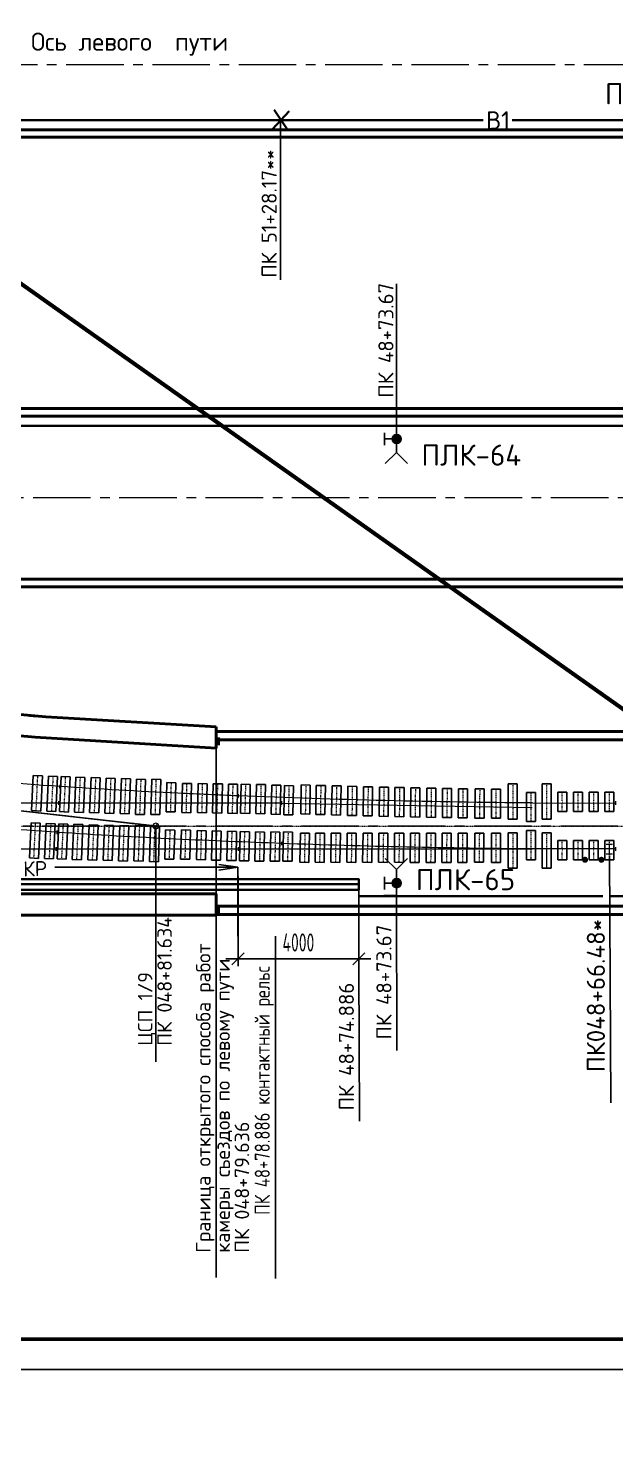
# Paper-space layout 'л2-л8' of a CAD drawing. Header units: millimetres. Extents: x 10032 to 18918, y -3051 to 627.
# Drawn here: x 17181.6 to 17278.9, y -1773 to -1539 of the extents above; entities that cross this region are included whole.
import ezdxf

# ---------------------------------------------------------------- set-up
doc = ezdxf.new("R2010")
doc.units = ezdxf.units.MM
doc.header["$LTSCALE"] = 0.5
doc.linetypes.add('CENTER', pattern=[2, 1.25, -0.25, 0.25, -0.25])
doc.linetypes.add('CENTER2', pattern=[28.575, 19.05, -3.175, 3.175, -3.175])
for name, color, linetype in [('1_NADPIS', 7, 'Continuous'), ('3_RAZMER', 7, 'Continuous'), ('3_Текст', 7, 'Continuous'), ('NADPISI', 110, 'Continuous'), ('ВК_сети', 4, 'Continuous'), ('ГТ_Конструкции', 2, 'Continuous'), ('ГТ_Ось_Пути', 251, 'Continuous'), ('ГТ_Ось_разбивочная', 7, 'Continuous'), ('Эл', 41, 'Continuous')]:
    doc.layers.add(name, color=color, linetype=linetype)
for name, color, linetype, lineweight in [('1_PK500', 5, 'Continuous', 35), ('_Формат', 7, 'Continuous', 35), ('А_Конструкции', 4, 'Continuous', 50), ('АР_Оси', 242, 'CENTER2', 18)]:
    doc.layers.add(name, color=color, linetype=linetype, lineweight=lineweight)
doc.layers.add('ГТ_Стрелочный_Перевод', color=6, linetype='Continuous', lineweight=15, transparency=0.5)
doc.styles.add('RS-30-06', font='romans.shx', dxfattribs={"width": 0.6, "height": 3})
doc.styles.add('Стандарт ММП', font='isocpeur.ttf')
doc.linetypes.add('ZIGZAG', pattern='A,0.00254,-5.08,[131,ltypeshp.shx,S=5.08,R=0,X=-5.08,Y=0],-10.16,[131,ltypeshp.shx,S=5.08,R=180,X=5.08,Y=0],-5.08', length=20.32254)
doc.dimstyles.new('M200$0', dxfattribs={"dimscale": 0, "dimtxt": 3, "dimasz": 2, "dimexe": 1.2, "dimexo": 1.5, "dimgap": 1.2, "dimtad": 1, "dimdec": 0, "dimlfac": 200, "dimrnd": 1, "dimzin": 0, "dimdsep": 46, "dimtxsty": 'RS-30-06', "dimblk1": 'OBLIQUE', "dimblk2": 'OBLIQUE', "dimsah": 1, "dimcen": 2.5, "dimdle": 2, "dimclrt": 9, "dimadec": 0, "dimazin": 0, "dimtfac": 1, "dimtdec": 0, "dimtmove": 2, "dimatfit": 3, "dimldrblk": 'OBLIQUE', "dimfxl": 1.2, "dimtolj": 1, "dimtzin": 0, "dimarcsym": 0})

# ---------------------------------------------------------------- blocks, each defined once
blk = doc.blocks.new('*U36')
at = {"color": 5, "linetype": 'Continuous', "lineweight": 30}
for p, q in [((-150, 0), (-150, -1163)), ((150, 0), (150, -1163)), ((-150, 0), (150, 0)), ((-150, -1163), (150, -1163))]:
    blk.add_line(p, q, dxfattribs=at)
at = {"color": 5, "linetype": 'CENTER', "ltscale": 0.1}
blk.add_line((0, 0), (0, -1163), dxfattribs=at)
blk = doc.blocks.new('A$C388A38031')
at = {"color": 56, "linetype": 'Continuous', "lineweight": 30}
for p, q in [((-150, 0), (150, 0)), ((-150, 0), (-150, -965)), ((150, 0), (150, -965)), ((-150, -965), (150, -965))]:
    blk.add_line(p, q, dxfattribs=at)
at = {"color": 5, "linetype": 'CENTER', "ltscale": 0.1}
blk.add_line((0, 0), (0, -965), dxfattribs=at)
blk = doc.blocks.new('A$C4FF04E42')
at = {"color": 1, "linetype": 'Continuous', "lineweight": 30}
for p, q in [((-51, 0), (248, 0)), ((-51, 0), (-51, -640)), ((248, 0), (248, -640)), ((-51, -640), (248, -640))]:
    blk.add_line(p, q, dxfattribs=at)
at = {"color": 5, "linetype": 'CENTER', "ltscale": 0.1}
for p, q in [((98, 0), (98, -282)), ((105, -325), (92, -315)), ((105, -315), (92, -325)), ((98, -358), (98, -640))]:
    blk.add_line(p, q, dxfattribs=at)
blk = doc.blocks.new('*U35')
at = {"color": 56, "linetype": 'Continuous', "lineweight": 30}
for p, q in [((-150, 0), (150, 0)), ((-150, 0), (-150, -965)), ((150, 0), (150, -965)), ((-150, -965), (150, -965))]:
    blk.add_line(p, q, dxfattribs=at)
at = {"color": 5, "linetype": 'CENTER', "ltscale": 0.1}
blk.add_line((0, 0), (0, -965), dxfattribs=at)
blk = doc.blocks.new('10093')
at = {"lineweight": 9}
for p, q in [((12937, 760), (12937, 1342)), ((-15812, 760), (-3312, 760)), ((-3312, 760), (-3312, 817)), ((-3312, 703), (-3312, 760)), ((-3304, 760), (-3304, 817)), ((-3304, 703), (-3304, 760)), ((-3304, 760), (2723, 760)), ((2723, 760), (2723, 817)), ((2723, 703), (2723, 760)), ((2723, 760), (12458, 760)), ((4155, 579), (4155, 636)), ((4155, 523), (4155, 579)), ((4160, 579), (4160, 636)), ((4160, 523), (4160, 579)), ((15223, 760), (12458, 760)), ((15223, 760), (15223, 817)), ((15223, 703), (15223, 760)), ((-3276, 209), (-3280, 266)), ((-3273, 153), (-3276, 209)), ((-3268, 210), (-3272, 266)), ((-3265, 153), (-3268, 210)), ((-1, 0), (45, -52)), ((-3226, -760), (-11220, -760)), ((-3226, -760), (-3226, -703)), ((-3226, -817), (-3226, -760)), ((-3218, -760), (-3218, -703)), ((-3218, -817), (-3218, -760)), ((4155, -760), (-3218, -760)), ((4155, -760), (4155, -703)), ((4155, -817), (4155, -760)), ((4160, -760), (12459, -609)), ((4160, -760), (4160, -703)), ((4160, -817), (4160, -760)), ((12470, -764), (15223, -760)), ((15223, -760), (15223, -703)), ((15223, -817), (15223, -760)), ((-3185, -1309), (-3189, -1252)), ((-3181, -1365), (-3185, -1309)), ((-3177, -1308), (-3181, -1252)), ((-3174, -1365), (-3177, -1308)), ((2726, -997), (2724, -941)), ((2729, -1054), (2726, -997))]:
    blk.add_line(p, q, dxfattribs=at)
at = {"color": 5, "linetype": 'CENTER', "lineweight": 9, "ltscale": 0.25}
for p, q in [((-34887, 0), (27795, 0)), ((-1, 0), (-34674, -3853))]:
    blk.add_line(p, q, dxfattribs=at)
at = {"lineweight": 9}
blk.add_circle((0, 0), 94.4, dxfattribs=at)
for centre, radius, start, end in [((14844, -299231), 300000, 92.04184, 92.70991), ((14844, -299231), 300000, 90.45565, 92.04088), ((10103, -199403), 200060, 93.83472, 96.12414), ((10103, -199403), 200060, 92.70551, 93.83243), ((14784, -300755), 300000, 90.44186, 92.30342), ((10223, -200919), 200060, 93.84298, 96.32219), ((10223, -200919), 200060, 92.71924, 93.84069), ((14784, -300755), 300000, 92.30342, 92.68466)]:
    blk.add_arc(centre, radius, start, end, dxfattribs=at)
at = {"color": 1, "lineweight": 9}
for name, p, xscale, rotation in [('*U36', (-4037, 1064), -0.9999999999999999, 2.709283324846461), ('*U36', (-3479, -81), -0.999999999999997, 182.6664687677439), ('*U36', (-3114, 1095), -0.9999999999999999, 2.676620412444564), ('*U36', (-2616, 1111), -1, 2.497721495574635), ('*U36', (-2059, -35), -1, 182.3307124680408), ('*U36', (-1551, -25), -0.9999999999999971, 182.1652951157689), ('*U36', (-1085, 1156), -0.9999999999999997, 1.995605875623067), ('*U36', (-574, 1156), -0.9999999999999997, 1.995605875623067), ('*U36', (-63, 1182), -0.9999999999999989, 1.643504636928632), ('*U35', (450, 1097), -1, 1.461237923677777), ('*U35', (971, 1097), -1, 1.400161008630819), ('*U35', (1491, 1117), -1, 1.338211952906338), ('*U35', (1996, 1129), -0.9999999999999998, 1.275274192384615), ('*U35', (2505, 1142), -0.9999999999999987, 1.211336589670886), ('*U35', (2925, 1155), -1, 1.211927394392176), ('*U36', (-3040, -470), -0.9999999999999999, 2.676620412444564), ('*U36', (-2548, -454), -0.9999999999999998, 2.49176735685359), ('*U36', (-1995, -1601), -1, 182.3307124680408), ('*U36', (-1493, -1580), -0.9999999999999971, 182.1652951157689), ('*U36', (-1030, -408), -0.9999999999999997, 1.995605875623067), ('*U36', (-528, -381), -0.9999999999999997, 1.995605875623067), ('*U36', (-18, -380), -1, 1.643504636942372), ('*U35', (490, -468), -1, 1.461237923677777), ('*U35', (1008, -443), -1, 1.400161008630819), ('*U35', (1527, -440), -1, 1.338211952906338), ('*U35', (2030, -430), -0.9999999999999998, 1.275274192384615), ('*U35', (2538, -422), -0.9999999999999987, 1.211336589670886), ('*U35', (2958, -418), -1, 1.211927394392176), ('*U36', (-3963, -502), -0.9999999999999999, 2.709283324846461), ('*U36', (-3406, -1646), -0.999999999999997, 182.6664687677439)]:
    blk.add_blockref(name, p, dxfattribs=dict(at, xscale=xscale, rotation=rotation))
for name, p, rotation in [('A$C388A38031', (3449, 200), 181.1468454062879), ('A$C388A38031', (3958, 197), 181.0808219902868), ('A$C388A38031', (4378, 197), 181.0814147958403), ('A$C388A38031', (4936, 239), 181.0143563162653), ('A$C388A38031', (5436, 239), 180.9462827673379), ('A$C388A38031', (5960, 239), 180.877361561012), ('A$C388A38031', (6484, 239), 180.807639955825), ('A$C388A38031', (7009, 239), 180.7370546175857), ('A$C388A38031', (7533, 239), 180.6657346590002), ('A$C388A38031', (8056, 239), 180.4495915342283), ('A$C388A38031', (8581, 239), 180.4484174346939), ('A$C388A38031', (9106, 239), 180.4476662983384), ('A$C388A38031', (9631, 239), 180.4472522328708), ('A$C388A38031', (10156, 239), 180.4471497564079), ('A$C388A38031', (10711, 235), 180.4473202739973), ('A$C388A38031', (11262, 239), 180), ('*U36', (11817, 230), 180.0000000007277), ('A$C388A38031', (12417, 150), 180), ('*U36', (12937, 230), 180.0000000007277), ('A$C388A38031', (3481, -1373), 181.146845406288), ('A$C388A38031', (3987, -1352), 181.0808219902867), ('A$C388A38031', (4407, -1337), 181.0814147958473), ('A$C388A38031', (4965, -1360), 181.0143563162652), ('A$C388A38031', (5462, -1344), 180.9462827673374), ('A$C388A38031', (5984, -1328), 180.8773615610118), ('A$C388A38031', (6506, -1313), 180.8076399558255), ('A$C388A38031', (7028, -1299), 180.7370546175859), ('A$C388A38031', (7551, -1286), 180.6657346590044), ('A$C388A38031', (8068, -1274), 180.4495915342288), ('A$C388A38031', (8593, -1263), 180.4484174346939), ('A$C388A38031', (9118, -1253), 180.4473202739976), ('A$C388A38031', (9643, -1243), 180.4473202739976), ('A$C388A38031', (10168, -1235), 180.4473202739976), ('A$C388A38031', (10723, -1227), 180.4473202739976), ('A$C388A38031', (11262, -1220), 180), ('*U36', (11817, -1392), 180.0000000007277), ('A$C388A38031', (12417, -1114), 180), ('*U36', (12937, -1392), 180.0000000007277)]:
    blk.add_blockref(name, p, dxfattribs=dict(at, rotation=rotation))
at = {"color": 1, "lineweight": 9, "xscale": -1}
for p in [(13556, 1116), (14076, 1116), (14596, 1116), (15116, 1116), (13556, -480), (14076, -479), (14596, -476), (15116, -476)]:
    blk.add_blockref('A$C4FF04E42', p, dxfattribs=at)
blk = doc.blocks.new('A$C51BA2402')
at = {"layer": 'ГТ_Конструкции', "color": 0, "linetype": 'ByBlock', "lineweight": -2}
for p, q in [((80.631, -7.263), (69.94, -6.294)), ((69.862, -6.99), (80.28, -7.934)), ((80.333, -7.236), (80.099, -7.215)), ((86.277, -7.589), (80.632, -7.254)), ((80.278, -7.934), (80.278, -7.938)), ((80.278, -7.934), (86.276, -8.291)), ((80.28, -7.934), (86.277, -8.291)), ((86.277, -7.589), (86.277, -8.291)), ((86.352, -7.946), (86.352, -8.198)), ((86.277, -13.123), (58.012, -13.123)), ((86.277, -13.123), (86.277, -13.823)), ((86.352, -13.548), (86.352, -13.8)), ((86.277, -13.823), (58.012, -13.823))]:
    blk.add_line(p, q, dxfattribs=at)
blk = doc.blocks.new('_Oblique')
at = {"linetype": 'ByBlock', "lineweight": 30}
blk.add_line((-0.5, -0.5), (0.5, 0.5), dxfattribs=at)
blk = doc.blocks.new('*D39')
at = {"layer": 'Defpoints', "color": 0, "lineweight": -2}
for p, q in [((17216.36, -1679.43), (17216.36, -1694.27)), ((17236.36, -1681.38), (17236.36, -1694.27)), ((17214.36, -1693.07), (17238.36, -1693.07))]:
    blk.add_line(p, q, dxfattribs=at)
at = {"layer": 'Defpoints', "color": 0, "linetype": 'Continuous', "lineweight": 30}
for p in [(17216.36, -1677.93, 0), (17236.36, -1679.88, 0), (17236.36, -1693.07)]:
    blk.add_point(p, dxfattribs=at)
at = {"layer": 'Defpoints', "color": 0, "linetype": 'Continuous', "lineweight": -2, "xscale": 2, "yscale": 2, "zscale": 2, "rotation": 180}
blk.add_blockref('_Oblique', (17216.36, -1693.07), dxfattribs=at)
at = {"layer": 'Defpoints', "color": 0, "linetype": 'Continuous', "lineweight": -2, "xscale": 2, "yscale": 2, "zscale": 2}
blk.add_blockref('_Oblique', (17236.36, -1693.07), dxfattribs=at)
at = {"layer": 'Defpoints', "color": 9, "linetype": 'Continuous', "lineweight": 30, "insert": (17226.36, -1690.37), "char_height": 3, "attachment_point": 5, "style": 'RS-30-06'}
blk.add_mtext('\\A1;4000', dxfattribs=at)

psp = doc.layouts.new('л2-л8')

# ---------------------------------------------------------------- hatches: boundary and pattern name
at = {"layer": 'ВК_сети', "ltscale": 0.5}
h = psp.add_hatch(color=5, dxfattribs=at)
h.paths.add_polyline_path([(17243.3859, -1607.0118, 0.41421356), (17242.6359, -1606.2618), (17242.6359, -1607.0118)])
h.paths.add_polyline_path([(17243.3859, -1607.0118), (17242.6359, -1607.0118), (17242.6359, -1607.7618, 0.41421356)])
h.paths.add_polyline_path([(17242.6359, -1607.0118), (17242.6359, -1606.2618, 0.58408052), (17241.9941, -1607.3998)])
h.paths.add_polyline_path([(17242.6359, -1607.7618), (17242.6359, -1607.0118), (17241.9941, -1607.3998, 0.26256208)])
h = psp.add_hatch(color=6, dxfattribs=at)
h.paths.add_polyline_path([(17243.3859, -1680.5504, -0.41421356), (17242.6359, -1681.3004), (17242.6359, -1680.5504)])
h.paths.add_polyline_path([(17243.3859, -1680.5504), (17242.6359, -1680.5504), (17242.6359, -1679.8004, -0.41421356)])
h.paths.add_polyline_path([(17242.6359, -1680.5504), (17242.6359, -1681.3004, -0.58408052), (17241.9941, -1680.1624)])
h.paths.add_polyline_path([(17242.6359, -1679.8004), (17242.6359, -1680.5504), (17241.9941, -1680.1624, -0.26256208)])

# ---------------------------------------------------------------- linework, layer by layer
at = {"layer": '1_NADPIS', "color": 1, "linetype": 'Continuous'}
for p, q in [((17223.3973, -1554.3409), (17223.3973, -1580.6458, 0)), ((17242.5743, -1604.8318, 0), (17242.5743, -1581.3224, 0)), ((17277.8446, -1675.9644, 0), (17278.1079, -1716.9383, -0.0002)), ((17242.6737, -1708.238, -0.0002), (17242.5735, -1682.5291, -0.0002)), ((17222.5949, -1689.3006, 0), (17222.5949, -1746.0142, 0)), ((17236.4551, -1719.9766, 0), (17236.3549, -1694.2677, 0))]:
    psp.add_line(p, q, dxfattribs=at)
at = {"layer": '1_NADPIS', "color": 1, "linetype": 'Continuous', "extrusion": (1.40889e-08, 1.1707e-08, 1)}
psp.add_line((17212.7559, -1656.3374, 0), (17212.7565, -1745.8535, 0), dxfattribs=at)
at = {"layer": '1_NADPIS', "color": 1, "linetype": 'Continuous', "extrusion": (-2.96047e-10, 1.46875e-08, 1)}
psp.add_line((17202.756, -1671.0899, 0), (17202.7652, -1710.1424, 0), dxfattribs=at)
at = {"layer": '3_RAZMER', "color": 5, "linetype": 'ZIGZAG', "lineweight": 18, "ltscale": 0.1}
psp.add_line((17216.3557, -1682.7303, 0), (17216.3557, -1680.729, 0), dxfattribs=at)
at = {"layer": '3_RAZMER', "color": 5, "linetype": 'ZIGZAG', "lineweight": 18}
psp.add_line((17242.5735, -1682.5291, -0.0002), (17236.3557, -1682.7303), dxfattribs=at)
at = {"layer": '_Формат', "color": 7, "lineweight": 60}
psp.add_line((16554.1739, -1756.057), (18172.2466, -1756.0567), dxfattribs=at)
at = {"layer": '_Формат', "color": 7, "lineweight": 25}
psp.add_line((16534.1739, -1761.0567), (18177.2466, -1761.0567), dxfattribs=at)
at = {"layer": 'Defpoints', "color": 6, "linetype": 'Continuous', "lineweight": 140}
psp.add_line((16467.2489, -1077.1894), (18599.244, -2584.2309), dxfattribs=at)
at = {"layer": 'Defpoints', "color": 5, "linetype": 'Continuous', "lineweight": 30}
psp.add_line((17216.3557, -1677.9295, 0), (17216.3557, -1689.3006, 0), dxfattribs=at)
at = {"layer": 'NADPISI', "color": 3, "lineweight": 9}
for p, q in [((17277.3249, -1674.0841, 0), (17278.3643, -1674.0841, 0)), ((17277.8446, -1675.6821, 0), (17277.8446, -1674.0841, 0)), ((17277.3249, -1675.6821, 0), (17278.3643, -1675.6821, 0))]:
    psp.add_line(p, q, dxfattribs=at)
at = {"layer": 'NADPISI', "color": 3, "lineweight": 9, "const_width": 0.5, "elevation": 0}
for points in [[(17273.5581, -1676.6835, -1), (17274.0581, -1676.6835, -1)], [(17276.2766, -1676.6835, -1), (17276.7766, -1676.6835, -1)]]:
    psp.add_lwpolyline(points, format="xyb", close=True, dxfattribs=at)
at = {"layer": 'А_Конструкции'}
for p, q in [((17823.2256, -1555.8376), (16575.1057, -1555.8376)), ((17823.2256, -1557.0376), (16575.1057, -1557.0376)), ((17610.9355, -1601.9734, 0), (17100.2987, -1601.9734, 0)), ((17610.9286, -1603.2234, 0), (17100.2987, -1603.2234, 0)), ((17610.7806, -1630.2233, 0), (17100.3, -1630.2233, 0)), ((17610.7737, -1631.4733, 0), (17100.3001, -1631.4733, 0)), ((17212.7561, -1655.4403, 0), (17348.5054, -1655.441, 0)), ((17212.7561, -1656.8403, 0), (17348.5054, -1656.841, 0)), ((17212.756, -1684.3403, 0), (17348.5053, -1684.341, 0)), ((17212.756, -1685.7403, 0), (17348.5053, -1685.741, 0))]:
    psp.add_line(p, q, dxfattribs=at)
at = {"layer": 'АР_Оси', "color": 7}
for p, q in [((16573.5493, -1545.0376), (17823.2256, -1545.0376)), ((16610.9243, -1616.7234, 0), (17610.8546, -1616.7234, 0)), ((17407.8345, -1671.0899, 0), (16610.9238, -1671.0899, 0))]:
    psp.add_line(p, q, dxfattribs=at)
at = {"layer": 'ВК_сети', "color": 5, "lineweight": 40, "ltscale": 0.5}
for p, q in [((17224.8474, -1552.7333, 0), (17222.0912, -1555.7249, 0)), ((17224.6029, -1555.9178, 0), (17222.3357, -1552.5405, 0))]:
    psp.add_line(p, q, dxfattribs=at)
at = {"layer": 'ВК_сети', "color": 1, "lineweight": 30, "ltscale": 0.5, "extrusion": (-3.27269e-07, 1.1423e-06, 1)}
psp.add_line((17242.5743, -1604.8318, 0), (17242.5743, -1607.7867, 0), dxfattribs=at)
at = {"layer": 'ВК_сети', "color": 5, "ltscale": 0.5}
for p, q in [((17242.5743, -1609.2706, 0), (17242.5743, -1604.8318, 0)), ((17240.6063, -1605.9801, 0), (17240.6063, -1608.0419, 0)), ((17240.6063, -1607.011, 0), (17242.6359, -1607.011, 0)), ((17242.5743, -1609.2706, 0), (17240.7501, -1611.0947, 0)), ((17242.5743, -1609.2706, 0), (17244.3985, -1611.0947, 0))]:
    psp.add_line(p, q, dxfattribs=at)
at = {"layer": 'ВК_сети', "color": 6, "ltscale": 0.5}
for p, q in [((17242.5743, -1678.2916, -0.0002), (17240.7501, -1676.4674, -0.0002)), ((17242.5743, -1678.2916, -0.0002), (17244.3985, -1676.4674, -0.0002)), ((17240.6063, -1681.582, -0.0002), (17240.6063, -1679.5202, -0.0002)), ((17242.5743, -1678.2916, -0.0002), (17242.5743, -1682.7303, -0.0002)), ((17240.6063, -1680.5511, -0.0002), (17242.6359, -1680.5511, -0.0002))]:
    psp.add_line(p, q, dxfattribs=at)
at = {"layer": 'ВК_сети', "color": 2, "lineweight": 40, "ltscale": 0.5}
for points, elevation in [([(17124.5457, -1554.2292), (17256.9567, -1554.2292)], 0), ([(17261.7569, -1554.2292), (17351.1756, -1554.2292)], 0), ([(17162.9494, -1604.8318), (17443.3112, -1604.8318)], 0), ([(17057.6807, -1680.729), (17154.9881, -1680.729), (17236.3557, -1680.729)], -0.0002), ([(17236.3557, -1682.7303), (17276.7625, -1682.7303)], -0.0002), ([(17277.7857, -1682.7303), (17285.1314, -1682.7303), (17308.0313, -1682.7308)], -0.0002)]:
    psp.add_lwpolyline(points, dxfattribs=dict(at, elevation=elevation))
at = {"layer": 'ВК_сети', "color": 2, "lineweight": 40, "ltscale": 0.5, "elevation": 0}
psp.add_lwpolyline([(17032.6807, -1679.8758), (17236.3557, -1679.8758), (17236.3557, -1681.6697), (17032.6807, -1681.6697)], close=True, dxfattribs=at)
at = {"layer": 'ВК_сети', "color": 5, "ltscale": 0.5}
psp.add_circle((17242.6359, -1607.0118, 0), 0.75, dxfattribs=at)
at = {"layer": 'ВК_сети', "color": 6, "ltscale": 0.5}
psp.add_circle((17242.6359, -1680.5504, -0.0002), 0.75, dxfattribs=at)
at = {"layer": 'ГТ_Ось_Пути', "ltscale": 10}
psp.add_line((17202.756, -1671.0899, 0), (17103.3558, -1660.0461, 0), dxfattribs=at)
at = {"layer": 'ГТ_Ось_разбивочная', "color": 8, "lineweight": 13, "ltscale": 10, "elevation": 0}
psp.add_lwpolyline([(17202.756, -1671.0899), (17103.3558, -1660.0461, -0.01250065), (17029.0526, -1649.9045), (16955.0183, -1637.9075, 0.01250065), (16880.715, -1627.7659), (16781.3266, -1616.7234)], format="xyb", dxfattribs=at)
at = {"layer": 'Эл', "color": 1, "lineweight": 30}
for p, q in [((17216.3557, -1677.9295, 0), (17213.1982, -1677.4485, 0)), ((17186.0379, -1677.9295, 0), (17216.3557, -1677.9295, 0)), ((17216.3557, -1677.9295, 0), (17213.1982, -1678.4104, 0))]:
    psp.add_line(p, q, dxfattribs=at)

# ---------------------------------------------------------------- block references
at = {"layer": 'А_Конструкции', "extrusion": (3.37742e-05, 5.03642e-15, 1), "xscale": 5.000000000000011, "yscale": 5.000000000000011, "zscale": 5.000000000000011, "rotation": 8.584940473987621e-09}
psp.add_blockref('A$C51BA2402', (16781.3717, -1616.7234, 0.5813), dxfattribs=at)
at = {"layer": 'ГТ_Стрелочный_Перевод', "extrusion": (-2.53793e-14, 1.46875e-08, 1), "xscale": -0.005000000000000005, "yscale": 0.005000000000000024, "zscale": 0.005000000000000011, "rotation": 180}
psp.add_blockref('10093', (17202.7596, -1671.0899, 0), dxfattribs=at)

# ---------------------------------------------------------------- texts
at = {"layer": '1_NADPIS', "linetype": 'Continuous', "style": 'Стандарт ММП'}
for s, p in [('ПЛК-50', (17277.099, -1551.6162, 0)), ('ПЛК-64', (17246.7183, -1611.4357, 0)), ('ПЛК-65', (17245.8067, -1681.7232, 0))]:
    psp.add_text(s, height=3.5, rotation=360, dxfattribs=at).set_placement(p)
at = {"layer": '1_NADPIS', "color": 1, "linetype": 'Continuous', "style": 'Стандарт ММП'}
for s, height, rotation, p in [('ПК 51+28.17**', 2.5, 90, (17222.7667, -1580.3161, 0)), ('ПК 48+73.67', 2.5, 90, (17242.0965, -1600.1685, 0)), ('ПК048+66.48*', 3, 90.010717, (17277.1069, -1711.8439, 3.4544)), ('ПК 48+73.67', 2.5, 90, (17241.7752, -1706.4353, 0)), ('ПК 48+74.886', 2.5, 90, (17235.5566, -1718.1739, 0.0002))]:
    psp.add_text(s, height=height, rotation=rotation, dxfattribs=at).set_placement(p)
at = {"layer": '1_NADPIS', "color": 1, "linetype": 'Continuous', "style": 'Стандарт ММП', "width": 0.8}
psp.add_text('ПК 48+78.886 контактный рельс', height=2.5, rotation=90, dxfattribs=at).set_placement((17221.6287, -1735.4688, 0))
at = {"layer": '1_NADPIS', "color": 1, "linetype": 'Continuous', "char_height": 2.4, "width": 565.022374, "attachment_point": 4, "rotation": 90, "line_spacing_factor": 0.8, "style": 'Стандарт ММП'}
for s, insert in [('ЦСП 1/9\\PПК 048+81.634', (17202.605, -1707.4748)), ('Граница открытого способа работ \\Pкамеры съездов по левому пути\\PПК 048+79.636', (17213.821, -1741.7401, 0.0006))]:
    psp.add_mtext(s, dxfattribs=dict(at, insert=insert))
at = {"layer": '1_PK500', "style": 'Стандарт ММП'}
psp.add_text('В1', height=3, rotation=0.560426, dxfattribs=at).set_placement((17257.4221, -1555.7922))
at = {"layer": '3_Текст', "color": 255, "style": 'Стандарт ММП'}
psp.add_text('Ось левого  пути', height=3, dxfattribs=at).set_placement((17182.0843, -1542.7415, -0.0004))
at = {"layer": 'Эл', "color": 1, "lineweight": 30, "style": 'Стандарт ММП'}
psp.add_text('КР', height=2.5, rotation=0.851673, dxfattribs=at).set_placement((17180.8099, -1679.4457, 0))

# ---------------------------------------------------------------- dimensions: what is measured, and where the dimension line sits
at = {"layer": 'Defpoints', "color": 5, "linetype": 'Continuous', "lineweight": 30}
dim = psp.add_linear_dim(base=(17236.3557, -1693.0677), p1=(17216.3557, -1677.9295, 0), p2=(17236.3557, -1679.8758, 0), dimstyle='M200$0', override={"dimscale": 1, "dimarcsym": 1}, dxfattribs=at)
dim.commit()
dim.dimension.update_dxf_attribs({"geometry": '*D39', "text_midpoint": (17226.3557, -1690.3677)})

doc.saveas('drawing.dxf')
